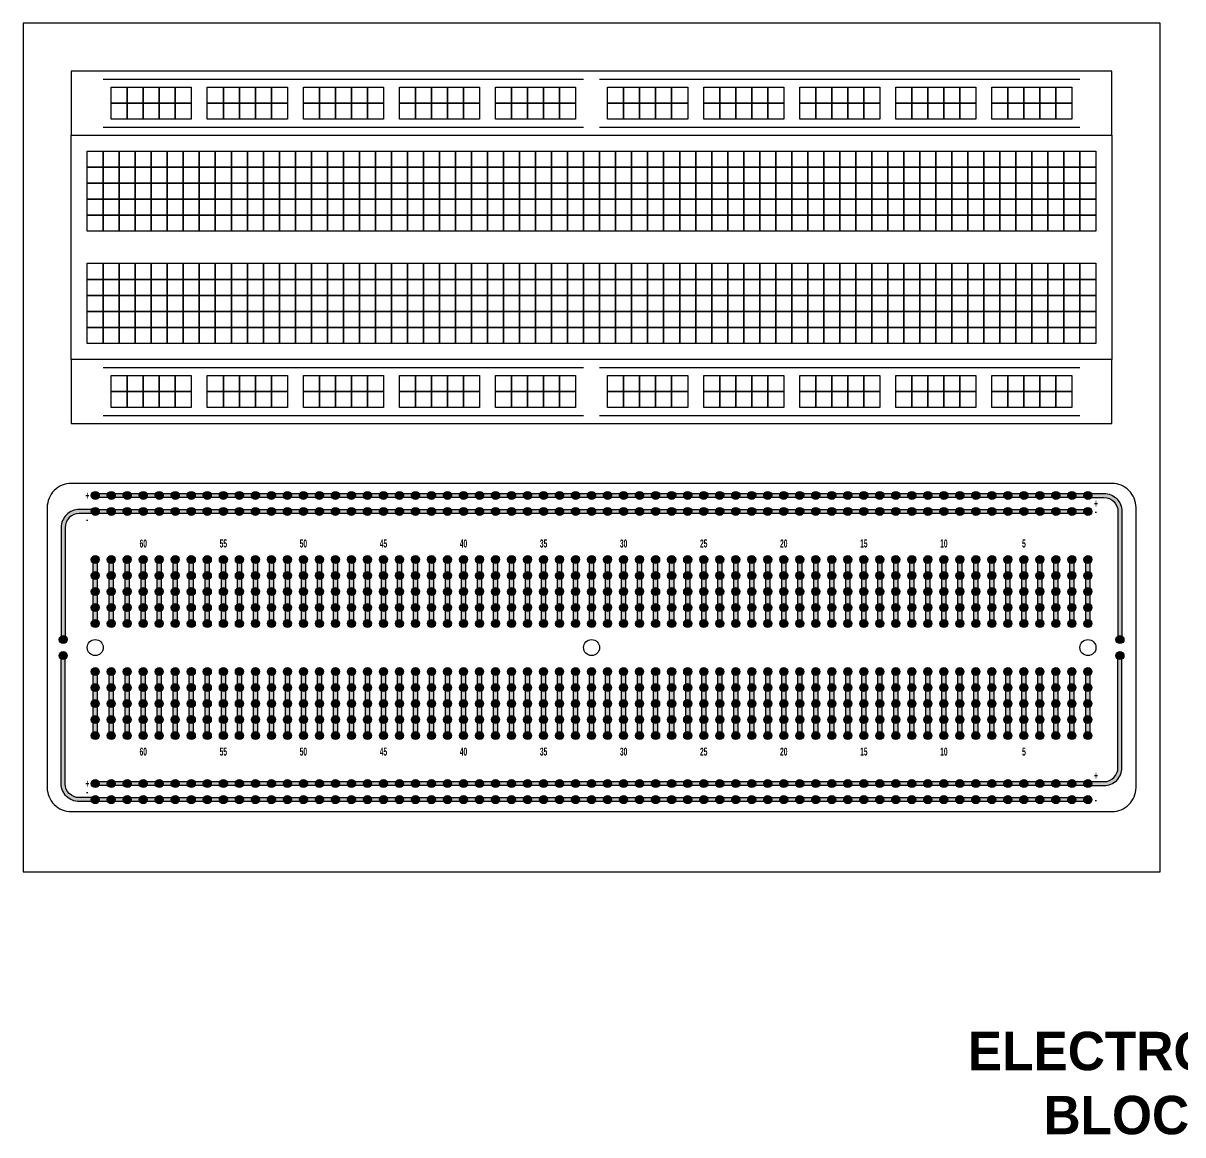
# Model space of a CAD drawing. Header units: inches. Extents: x 0 to 14.2, y 0.4 to 7.3.
# Drawn here: x 0 to 7.24, y 0.36 to 7.3 of the extents above; entities that cross this region are included whole.
import ezdxf
from ezdxf.enums import TextEntityAlignment as Align

# ---------------------------------------------------------------- set-up
doc = ezdxf.new("R2010")
doc.units = ezdxf.units.IN
doc.header["$LTSCALE"] = 0.25
doc.header["$MEASUREMENT"] = 0
doc.layers.add('E-BRBD', color=253, linetype='Continuous')
doc.layers.add('G-ANNO-TEXT', color=7, linetype='Continuous')
doc.layers.add('G-NPLT', color=8, linetype='Continuous', plot=False)
doc.styles.add('PIN-ANNO', font='cityb___.ttf', dxfattribs={"width": 0.5, "height": 0.05})
doc.styles.add('TEXT 0.24', font='cityb___.ttf', dxfattribs={"height": 0.24})

# ---------------------------------------------------------------- blocks, each defined once
blk = doc.blocks.new('solderless-breadboard-bus')
for points in [[(0, 0.5), (0.1, 0.5), (0.1, 0.4), (0, 0.4)], [(0, 0.4), (0.1, 0.4), (0.1, 0.3), (0, 0.3)], [(0, 0.3), (0.1, 0.3), (0.1, 0.2), (0, 0.2)], [(0, 0.2), (0.1, 0.2), (0.1, 0.1), (0, 0.1)], [(0, 0.1), (0.1, 0.1), (0.1, 0), (0, 0)]]:
    blk.add_lwpolyline(points, close=True)
blk = doc.blocks.new('large-solderless-breadboard')
blk.add_lwpolyline([(0, 1.4), (6.5, 1.4), (6.5, 0), (0, 0)], close=True)
for p in [(0.1, 0.8), (0.2, 0.8), (0.3, 0.8), (0.4, 0.8), (0.5, 0.8), (0.6, 0.8), (0.7, 0.8), (0.8, 0.8), (0.9, 0.8), (1, 0.8), (1.1, 0.8), (1.2, 0.8), (1.3, 0.8), (1.4, 0.8), (1.5, 0.8), (1.6, 0.8), (1.7, 0.8), (1.8, 0.8), (1.9, 0.8), (2, 0.8), (2.1, 0.8), (2.2, 0.8), (2.3, 0.8), (2.4, 0.8), (2.5, 0.8), (2.6, 0.8), (2.7, 0.8), (2.8, 0.8), (2.9, 0.8), (3, 0.8), (3.1, 0.8), (3.2, 0.8), (3.3, 0.8), (3.4, 0.8), (3.5, 0.8), (3.6, 0.8), (3.7, 0.8), (3.8, 0.8), (3.9, 0.8), (4, 0.8), (4.1, 0.8), (4.2, 0.8), (4.3, 0.8), (4.4, 0.8), (4.5, 0.8), (4.6, 0.8), (4.7, 0.8), (4.8, 0.8), (4.9, 0.8), (5, 0.8), (5.1, 0.8), (5.2, 0.8), (5.3, 0.8), (5.4, 0.8), (5.5, 0.8), (5.6, 0.8), (5.7, 0.8), (5.8, 0.8), (5.9, 0.8), (6, 0.8), (6.1, 0.8), (6.2, 0.8), (6.3, 0.8), (0.1, 0.1), (0.2, 0.1), (0.3, 0.1), (0.4, 0.1), (0.5, 0.1), (0.6, 0.1), (0.7, 0.1), (0.8, 0.1), (0.9, 0.1), (1, 0.1), (1.1, 0.1), (1.2, 0.1), (1.3, 0.1), (1.4, 0.1), (1.5, 0.1), (1.6, 0.1), (1.7, 0.1), (1.8, 0.1), (1.9, 0.1), (2, 0.1), (2.1, 0.1), (2.2, 0.1), (2.3, 0.1), (2.4, 0.1), (2.5, 0.1), (2.6, 0.1), (2.7, 0.1), (2.8, 0.1), (2.9, 0.1), (3, 0.1), (3.1, 0.1), (3.2, 0.1), (3.3, 0.1), (3.4, 0.1), (3.5, 0.1), (3.6, 0.1), (3.7, 0.1), (3.8, 0.1), (3.9, 0.1), (4, 0.1), (4.1, 0.1), (4.2, 0.1), (4.3, 0.1), (4.4, 0.1), (4.5, 0.1), (4.6, 0.1), (4.7, 0.1), (4.8, 0.1), (4.9, 0.1), (5, 0.1), (5.1, 0.1), (5.2, 0.1), (5.3, 0.1), (5.4, 0.1), (5.5, 0.1), (5.6, 0.1), (5.7, 0.1), (5.8, 0.1), (5.9, 0.1), (6, 0.1), (6.1, 0.1), (6.2, 0.1), (6.3, 0.1)]:
    blk.add_blockref('solderless-breadboard-bus', p)
blk = doc.blocks.new('solderless-breadboard-pwr-bus')
for p, q in [((0.2, 0.35), (3.2, 0.35)), ((3.3, 0.35), (6.3, 0.35)), ((0.2, 0.05), (3.2, 0.05)), ((3.3, 0.05), (6.3, 0.05))]:
    blk.add_line(p, q)
blk.add_lwpolyline([(0, 0), (6.5, 0), (6.5, 0.4), (0, 0.4)], close=True)
at = {"rotation": 270}
for p in [(0.25, 0.3), (0.85, 0.3), (1.45, 0.3), (2.05, 0.3), (2.65, 0.3), (3.35, 0.3), (3.95, 0.3), (4.55, 0.3), (5.15, 0.3), (5.75, 0.3), (0.25, 0.2), (0.85, 0.2), (1.45, 0.2), (2.05, 0.2), (2.65, 0.2), (3.35, 0.2), (3.95, 0.2), (4.55, 0.2), (5.15, 0.2), (5.75, 0.2)]:
    blk.add_blockref('solderless-breadboard-bus', p, dxfattribs=at)
blk = doc.blocks.new('breadboard-bus')
h = blk.add_hatch()
h.set_pattern_fill('ANSI31', color=0)
h.set_pattern_definition([(45, (-79, -14.2), (-0.08838835, 0.08838835), [])])
h.paths.add_polyline_path([(0.075, 0.45, 1), (0.025, 0.45, 1)])
h = blk.add_hatch(color=0)
h.dxf.hatch_style = 1
h.paths.add_polyline_path([(0.075, 0.45, 1), (0.025, 0.45, 1)])
h = blk.add_hatch(color=0)
h.dxf.hatch_style = 1
h.paths.add_polyline_path([(0.0375, 0.05), (0.0625, 0.05), (0.0625, 0.45), (0.0375, 0.45)])
h = blk.add_hatch()
h.set_pattern_fill('ANSI31', color=0)
h.set_pattern_definition([(45, (-79, -14.3), (-0.08838835, 0.08838835), [])])
h.paths.add_polyline_path([(0.075, 0.35, 1), (0.025, 0.35, 1)])
h = blk.add_hatch(color=0)
h.dxf.hatch_style = 1
h.paths.add_polyline_path([(0.075, 0.35, 1), (0.025, 0.35, 1)])
h = blk.add_hatch()
h.set_pattern_fill('ANSI31', color=0)
h.set_pattern_definition([(45, (-79, -14.4), (-0.08838835, 0.08838835), [])])
h.paths.add_polyline_path([(0.075, 0.25, 1), (0.025, 0.25, 1)])
h = blk.add_hatch(color=0)
h.dxf.hatch_style = 1
h.paths.add_polyline_path([(0.075, 0.25, 1), (0.025, 0.25, 1)])
h = blk.add_hatch()
h.set_pattern_fill('ANSI31', color=0)
h.set_pattern_definition([(45, (-79, -14.5), (-0.08838835, 0.08838835), [])])
h.paths.add_polyline_path([(0.075, 0.15, 1), (0.025, 0.15, 1)])
h = blk.add_hatch(color=0)
h.dxf.hatch_style = 1
h.paths.add_polyline_path([(0.075, 0.15, 1), (0.025, 0.15, 1)])
h = blk.add_hatch(color=0)
h.dxf.hatch_style = 1
h.paths.add_polyline_path([(0.075, 0.05, 1), (0.025, 0.05, 1)])
at = {"color": 0}
blk.add_lwpolyline([(0.0375, 0.45), (0.0625, 0.45), (0.0625, 0.05), (0.0375, 0.05)], close=True, dxfattribs=at)
for centre in [(0.05, 0.45), (0.05, 0.35), (0.05, 0.25), (0.05, 0.15), (0.05, 0.05)]:
    blk.add_circle(centre, 0.025, dxfattribs=at)
blk = doc.blocks.new('breadboard-pwr-bus')
h = blk.add_hatch()
h.set_pattern_fill('ANSI31', color=0)
h.set_pattern_definition([(45, (-79.1, -14.5), (-0.08838835, 0.08838835), [])])
h.paths.add_polyline_path([(0.075, 0.05, 1), (0.025, 0.05, 1)])
h = blk.add_hatch(color=0)
h.dxf.hatch_style = 1
h.paths.add_polyline_path([(0.075, 0.05, 1), (0.025, 0.05, 1)])
h = blk.add_hatch()
h.set_pattern_fill('ANSI31', color=0)
h.set_pattern_definition([(45, (-79.1, -14.4), (-0.08838835, 0.08838835), [])])
h.paths.add_polyline_path([(0.175, 0.05, 1), (0.125, 0.05, 1)])
h = blk.add_hatch(color=0)
h.dxf.hatch_style = 1
h.paths.add_polyline_path([(0.175, 0.05, 1), (0.125, 0.05, 1)])
h = blk.add_hatch()
h.set_pattern_fill('ANSI31', color=0)
h.set_pattern_definition([(45, (-79.1, -14.3), (-0.08838835, 0.08838835), [])])
h.paths.add_polyline_path([(0.275, 0.05, 1), (0.225, 0.05, 1)])
h = blk.add_hatch(color=0)
h.dxf.hatch_style = 1
h.paths.add_polyline_path([(0.275, 0.05, 1), (0.225, 0.05, 1)])
h = blk.add_hatch()
h.set_pattern_fill('ANSI31', color=0)
h.set_pattern_definition([(45, (-79.1, -14.2), (-0.08838835, 0.08838835), [])])
h.paths.add_polyline_path([(0.375, 0.05, 1), (0.325, 0.05, 1)])
h = blk.add_hatch(color=0)
h.dxf.hatch_style = 1
h.paths.add_polyline_path([(0.375, 0.05, 1), (0.325, 0.05, 1)])
h = blk.add_hatch(color=0)
h.dxf.hatch_style = 1
h.paths.add_polyline_path([(0.475, 0.05, 1), (0.425, 0.05, 1)])
h = blk.add_hatch(color=0)
h.dxf.hatch_style = 1
h.paths.add_polyline_path([(0.575, 0.05, 1), (0.525, 0.05, 1)])
h = blk.add_hatch(color=0)
h.dxf.hatch_style = 1
h.paths.add_polyline_path([(0.675, 0.05, 1), (0.625, 0.05, 1)])
h = blk.add_hatch(color=0)
h.dxf.hatch_style = 1
h.paths.add_polyline_path([(0.775, 0.05, 1), (0.725, 0.05, 1)])
h = blk.add_hatch()
h.set_pattern_fill('ANSI31', color=0)
h.set_pattern_definition([(45, (-78.6, -14.2), (-0.08838835, 0.08838835), [])])
h.paths.add_polyline_path([(0.875, 0.05, 1), (0.825, 0.05, 1)])
h = blk.add_hatch(color=0)
h.dxf.hatch_style = 1
h.paths.add_polyline_path([(0.875, 0.05, 1), (0.825, 0.05, 1)])
h = blk.add_hatch(color=0)
h.dxf.hatch_style = 1
h.paths.add_polyline_path([(0.975, 0.05, 1), (0.925, 0.05, 1)])
h = blk.add_hatch(color=0)
h.dxf.hatch_style = 1
h.paths.add_polyline_path([(1.075, 0.05, 1), (1.025, 0.05, 1)])
h = blk.add_hatch(color=0)
h.dxf.hatch_style = 1
h.paths.add_polyline_path([(1.175, 0.05, 1), (1.125, 0.05, 1)])
h = blk.add_hatch(color=0)
h.dxf.hatch_style = 1
h.paths.add_polyline_path([(1.275, 0.05, 1), (1.225, 0.05, 1)])
h = blk.add_hatch()
h.set_pattern_fill('ANSI31', color=0)
h.set_pattern_definition([(45, (-78.1, -14.2), (-0.08838835, 0.08838835), [])])
h.paths.add_polyline_path([(1.375, 0.05, 1), (1.325, 0.05, 1)])
h = blk.add_hatch(color=0)
h.dxf.hatch_style = 1
h.paths.add_polyline_path([(1.375, 0.05, 1), (1.325, 0.05, 1)])
h = blk.add_hatch(color=0)
h.dxf.hatch_style = 1
h.paths.add_polyline_path([(1.475, 0.05, 1), (1.425, 0.05, 1)])
h = blk.add_hatch(color=0)
h.dxf.hatch_style = 1
h.paths.add_polyline_path([(1.575, 0.05, 1), (1.525, 0.05, 1)])
h = blk.add_hatch(color=0)
h.dxf.hatch_style = 1
h.paths.add_polyline_path([(1.675, 0.05, 1), (1.625, 0.05, 1)])
h = blk.add_hatch(color=0)
h.dxf.hatch_style = 1
h.paths.add_polyline_path([(1.775, 0.05, 1), (1.725, 0.05, 1)])
h = blk.add_hatch()
h.set_pattern_fill('ANSI31', color=0)
h.set_pattern_definition([(45, (-77.6, -14.2), (-0.08838835, 0.08838835), [])])
h.paths.add_polyline_path([(1.875, 0.05, 1), (1.825, 0.05, 1)])
h = blk.add_hatch(color=0)
h.dxf.hatch_style = 1
h.paths.add_polyline_path([(1.875, 0.05, 1), (1.825, 0.05, 1)])
h = blk.add_hatch(color=0)
h.dxf.hatch_style = 1
h.paths.add_polyline_path([(1.975, 0.05, 1), (1.925, 0.05, 1)])
h = blk.add_hatch(color=0)
h.dxf.hatch_style = 1
h.paths.add_polyline_path([(2.075, 0.05, 1), (2.025, 0.05, 1)])
h = blk.add_hatch(color=0)
h.dxf.hatch_style = 1
h.paths.add_polyline_path([(2.175, 0.05, 1), (2.125, 0.05, 1)])
h = blk.add_hatch(color=0)
h.dxf.hatch_style = 1
h.paths.add_polyline_path([(2.275, 0.05, 1), (2.225, 0.05, 1)])
h = blk.add_hatch()
h.set_pattern_fill('ANSI31', color=0)
h.set_pattern_definition([(45, (-77.1, -14.2), (-0.08838835, 0.08838835), [])])
h.paths.add_polyline_path([(2.375, 0.05, 1), (2.325, 0.05, 1)])
h = blk.add_hatch(color=0)
h.dxf.hatch_style = 1
h.paths.add_polyline_path([(2.375, 0.05, 1), (2.325, 0.05, 1)])
h = blk.add_hatch(color=0)
h.dxf.hatch_style = 1
h.paths.add_polyline_path([(2.475, 0.05, 1), (2.425, 0.05, 1)])
h = blk.add_hatch(color=0)
h.dxf.hatch_style = 1
h.paths.add_polyline_path([(2.575, 0.05, 1), (2.525, 0.05, 1)])
h = blk.add_hatch(color=0)
h.dxf.hatch_style = 1
h.paths.add_polyline_path([(2.675, 0.05, 1), (2.625, 0.05, 1)])
h = blk.add_hatch(color=0)
h.dxf.hatch_style = 1
h.paths.add_polyline_path([(2.775, 0.05, 1), (2.725, 0.05, 1)])
h = blk.add_hatch()
h.set_pattern_fill('ANSI31', color=0)
h.set_pattern_definition([(45, (-76.6, -14.2), (-0.08838835, 0.08838835), [])])
h.paths.add_polyline_path([(2.875, 0.05, 1), (2.825, 0.05, 1)])
h = blk.add_hatch(color=0)
h.dxf.hatch_style = 1
h.paths.add_polyline_path([(2.875, 0.05, 1), (2.825, 0.05, 1)])
h = blk.add_hatch(color=0)
h.dxf.hatch_style = 1
h.paths.add_polyline_path([(2.975, 0.05, 1), (2.925, 0.05, 1)])
h = blk.add_hatch(color=0)
h.dxf.hatch_style = 1
h.paths.add_polyline_path([(3.075, 0.05, 1), (3.025, 0.05, 1)])
h = blk.add_hatch(color=0)
h.dxf.hatch_style = 1
h.paths.add_polyline_path([(3.175, 0.05, 1), (3.125, 0.05, 1)])
h = blk.add_hatch(color=0)
h.dxf.hatch_style = 1
h.paths.add_polyline_path([(3.275, 0.05, 1), (3.225, 0.05, 1)])
h = blk.add_hatch()
h.set_pattern_fill('ANSI31', color=0)
h.set_pattern_definition([(45, (-76.1, -14.2), (-0.08838835, 0.08838835), [])])
h.paths.add_polyline_path([(3.375, 0.05, 1), (3.325, 0.05, 1)])
h = blk.add_hatch(color=0)
h.dxf.hatch_style = 1
h.paths.add_polyline_path([(3.375, 0.05, 1), (3.325, 0.05, 1)])
h = blk.add_hatch(color=0)
h.dxf.hatch_style = 1
h.paths.add_polyline_path([(3.475, 0.05, 1), (3.425, 0.05, 1)])
h = blk.add_hatch(color=0)
h.dxf.hatch_style = 1
h.paths.add_polyline_path([(3.575, 0.05, 1), (3.525, 0.05, 1)])
h = blk.add_hatch(color=0)
h.dxf.hatch_style = 1
h.paths.add_polyline_path([(3.675, 0.05, 1), (3.625, 0.05, 1)])
h = blk.add_hatch(color=0)
h.dxf.hatch_style = 1
h.paths.add_polyline_path([(3.775, 0.05, 1), (3.725, 0.05, 1)])
h = blk.add_hatch()
h.set_pattern_fill('ANSI31', color=0)
h.set_pattern_definition([(45, (-75.6, -14.2), (-0.08838835, 0.08838835), [])])
h.paths.add_polyline_path([(3.875, 0.05, 1), (3.825, 0.05, 1)])
h = blk.add_hatch(color=0)
h.dxf.hatch_style = 1
h.paths.add_polyline_path([(3.875, 0.05, 1), (3.825, 0.05, 1)])
h = blk.add_hatch(color=0)
h.dxf.hatch_style = 1
h.paths.add_polyline_path([(3.975, 0.05, 1), (3.925, 0.05, 1)])
h = blk.add_hatch(color=0)
h.dxf.hatch_style = 1
h.paths.add_polyline_path([(4.075, 0.05, 1), (4.025, 0.05, 1)])
h = blk.add_hatch(color=0)
h.dxf.hatch_style = 1
h.paths.add_polyline_path([(4.175, 0.05, 1), (4.125, 0.05, 1)])
h = blk.add_hatch(color=0)
h.dxf.hatch_style = 1
h.paths.add_polyline_path([(4.275, 0.05, 1), (4.225, 0.05, 1)])
h = blk.add_hatch()
h.set_pattern_fill('ANSI31', color=0)
h.set_pattern_definition([(45, (-75.1, -14.2), (-0.08838835, 0.08838835), [])])
h.paths.add_polyline_path([(4.375, 0.05, 1), (4.325, 0.05, 1)])
h = blk.add_hatch(color=0)
h.dxf.hatch_style = 1
h.paths.add_polyline_path([(4.375, 0.05, 1), (4.325, 0.05, 1)])
h = blk.add_hatch(color=0)
h.dxf.hatch_style = 1
h.paths.add_polyline_path([(4.475, 0.05, 1), (4.425, 0.05, 1)])
h = blk.add_hatch(color=0)
h.dxf.hatch_style = 1
h.paths.add_polyline_path([(4.575, 0.05, 1), (4.525, 0.05, 1)])
h = blk.add_hatch(color=0)
h.dxf.hatch_style = 1
h.paths.add_polyline_path([(4.675, 0.05, 1), (4.625, 0.05, 1)])
h = blk.add_hatch(color=0)
h.dxf.hatch_style = 1
h.paths.add_polyline_path([(4.775, 0.05, 1), (4.725, 0.05, 1)])
h = blk.add_hatch()
h.set_pattern_fill('ANSI31', color=0)
h.set_pattern_definition([(45, (-74.6, -14.2), (-0.08838835, 0.08838835), [])])
h.paths.add_polyline_path([(4.875, 0.05, 1), (4.825, 0.05, 1)])
h = blk.add_hatch(color=0)
h.dxf.hatch_style = 1
h.paths.add_polyline_path([(4.875, 0.05, 1), (4.825, 0.05, 1)])
h = blk.add_hatch(color=0)
h.dxf.hatch_style = 1
h.paths.add_polyline_path([(4.975, 0.05, 1), (4.925, 0.05, 1)])
h = blk.add_hatch(color=0)
h.dxf.hatch_style = 1
h.paths.add_polyline_path([(5.075, 0.05, 1), (5.025, 0.05, 1)])
h = blk.add_hatch(color=0)
h.dxf.hatch_style = 1
h.paths.add_polyline_path([(5.175, 0.05, 1), (5.125, 0.05, 1)])
h = blk.add_hatch(color=0)
h.dxf.hatch_style = 1
h.paths.add_polyline_path([(5.275, 0.05, 1), (5.225, 0.05, 1)])
h = blk.add_hatch()
h.set_pattern_fill('ANSI31', color=0)
h.set_pattern_definition([(45, (-74.1, -14.2), (-0.08838835, 0.08838835), [])])
h.paths.add_polyline_path([(5.375, 0.05, 1), (5.325, 0.05, 1)])
h = blk.add_hatch(color=0)
h.dxf.hatch_style = 1
h.paths.add_polyline_path([(5.375, 0.05, 1), (5.325, 0.05, 1)])
h = blk.add_hatch(color=0)
h.dxf.hatch_style = 1
h.paths.add_polyline_path([(5.475, 0.05, 1), (5.425, 0.05, 1)])
h = blk.add_hatch(color=0)
h.dxf.hatch_style = 1
h.paths.add_polyline_path([(5.575, 0.05, 1), (5.525, 0.05, 1)])
h = blk.add_hatch(color=0)
h.dxf.hatch_style = 1
h.paths.add_polyline_path([(5.675, 0.05, 1), (5.625, 0.05, 1)])
h = blk.add_hatch(color=0)
h.dxf.hatch_style = 1
h.paths.add_polyline_path([(5.775, 0.05, 1), (5.725, 0.05, 1)])
h = blk.add_hatch()
h.set_pattern_fill('ANSI31', color=0)
h.set_pattern_definition([(45, (-73.6, -14.2), (-0.08838835, 0.08838835), [])])
h.paths.add_polyline_path([(5.875, 0.05, 1), (5.825, 0.05, 1)])
h = blk.add_hatch(color=0)
h.dxf.hatch_style = 1
h.paths.add_polyline_path([(5.875, 0.05, 1), (5.825, 0.05, 1)])
h = blk.add_hatch(color=0)
h.dxf.hatch_style = 1
h.paths.add_polyline_path([(5.975, 0.05, 1), (5.925, 0.05, 1)])
h = blk.add_hatch(color=0)
h.dxf.hatch_style = 1
h.paths.add_polyline_path([(6.075, 0.05, 1), (6.025, 0.05, 1)])
h = blk.add_hatch(color=0)
h.dxf.hatch_style = 1
h.paths.add_polyline_path([(6.175, 0.05, 1), (6.125, 0.05, 1)])
h = blk.add_hatch(color=0)
h.dxf.hatch_style = 1
h.paths.add_polyline_path([(6.275, 0.05, 1), (6.225, 0.05, 1)])
h = blk.add_hatch(color=0)
h.dxf.hatch_style = 1
h.paths.add_polyline_path([(6.25, 0.0375), (6.25, 0.0625), (0.05, 0.0625), (0.05, 0.0375)])
at = {"color": 0}
blk.add_lwpolyline([(6.25, 0.0625), (6.25, 0.0375), (0.05, 0.0375), (0.05, 0.0625)], close=True, dxfattribs=at)
for centre in [(0.05, 0.05), (0.15, 0.05), (0.25, 0.05), (0.35, 0.05), (0.45, 0.05), (0.55, 0.05), (0.65, 0.05), (0.75, 0.05), (0.85, 0.05), (0.95, 0.05), (1.05, 0.05), (1.15, 0.05), (1.25, 0.05), (1.35, 0.05), (1.45, 0.05), (1.55, 0.05), (1.65, 0.05), (1.75, 0.05), (1.85, 0.05), (1.95, 0.05), (2.05, 0.05), (2.15, 0.05), (2.25, 0.05), (2.35, 0.05), (2.45, 0.05), (2.55, 0.05), (2.65, 0.05), (2.75, 0.05), (2.85, 0.05), (2.95, 0.05), (3.05, 0.05), (3.15, 0.05), (3.25, 0.05), (3.35, 0.05), (3.45, 0.05), (3.55, 0.05), (3.65, 0.05), (3.75, 0.05), (3.85, 0.05), (3.95, 0.05), (4.05, 0.05), (4.15, 0.05), (4.25, 0.05), (4.35, 0.05), (4.45, 0.05), (4.55, 0.05), (4.65, 0.05), (4.75, 0.05), (4.85, 0.05), (4.95, 0.05), (5.05, 0.05), (5.15, 0.05), (5.25, 0.05), (5.35, 0.05), (5.45, 0.05), (5.55, 0.05), (5.65, 0.05), (5.75, 0.05), (5.85, 0.05), (5.95, 0.05), (6.05, 0.05), (6.15, 0.05), (6.25, 0.05)]:
    blk.add_circle(centre, 0.025, dxfattribs=at)
blk = doc.blocks.new('breadboard-full-thru-hole-electrocookie')
h = blk.add_hatch(color=0)
h.dxf.hatch_style = 1
h.paths.add_polyline_path([(3.125, 1.95, 1), (3.075, 1.95, 1)])
h = blk.add_hatch(color=0)
h.dxf.hatch_style = 1
h.paths.add_polyline_path([(3.2875, 1.0717, -0.267949), (3.3125, 1.0717), (3.3125, 1.85, 0.414214), (3.2, 1.9625), (3.1217, 1.9625, -0.131652), (3.125, 1.95, -0.131652), (3.1217, 1.9375), (3.2, 1.9375, -0.414214), (3.2875, 1.85)])
h = blk.add_hatch(color=0)
h.dxf.hatch_style = 1
h.paths.add_polyline_path([(-3.2875, 1.75, -0.414214), (-3.2, 1.8375), (-3.1217, 1.8375, -0.131652), (-3.125, 1.85, -0.131652), (-3.1217, 1.8625), (-3.2, 1.8625, 0.414214), (-3.3125, 1.75), (-3.3125, 1.0717, -0.267949), (-3.2875, 1.0717)])
h = blk.add_hatch(color=0)
h.dxf.hatch_style = 1
h.paths.add_polyline_path([(-3.075, 1.85, 1), (-3.125, 1.85, 1)])
h = blk.add_hatch(color=0)
h.dxf.hatch_style = 1
h.paths.add_polyline_path([(-3.275, 1.05, 1), (-3.325, 1.05, 1)])
h = blk.add_hatch(color=0)
h.dxf.hatch_style = 1
h.paths.add_polyline_path([(3.325, 1.05, 1), (3.275, 1.05, 1)])
h = blk.add_hatch(color=0)
h.dxf.hatch_style = 1
h.paths.add_polyline_path([(-3.325, 0.95, 1), (-3.275, 0.95, 1)])
h = blk.add_hatch()
h.set_pattern_fill('ANSI31', color=0)
h.set_pattern_definition([(45, (-5, 0), (-0.0883883, 0.0883883), [])])
h.paths.add_polyline_path([(3.275, 0.95, 1), (3.325, 0.95, 1)])
h = blk.add_hatch(color=0)
h.dxf.hatch_style = 1
h.paths.add_polyline_path([(3.325, 0.95, 1), (3.275, 0.95, 1)])
h = blk.add_hatch(color=0)
h.dxf.hatch_style = 1
h.paths.add_polyline_path([(-3.2875, 0.9283, -0.267949), (-3.3125, 0.9283), (-3.3125, 0.15, 0.414214), (-3.2, 0.0375), (-3.1217, 0.0375, -0.131652), (-3.125, 0.05, -0.131652), (-3.1217, 0.0625), (-3.2, 0.0625, -0.414214), (-3.2875, 0.15)])
h = blk.add_hatch(color=0)
h.dxf.hatch_style = 1
h.paths.add_polyline_path([(3.2875, 0.25, -0.414214), (3.2, 0.1625), (3.1217, 0.1625, -0.131652), (3.125, 0.15, -0.131652), (3.1217, 0.1375), (3.2, 0.1375, 0.414214), (3.3125, 0.25), (3.3125, 0.9283, -0.267949), (3.2875, 0.9283)])
h = blk.add_hatch(color=0)
h.dxf.hatch_style = 1
h.paths.add_polyline_path([(3.075, 0.15, 1), (3.125, 0.15, 1)])
h = blk.add_hatch(color=0)
h.dxf.hatch_style = 1
h.paths.add_polyline_path([(-3.125, 0.05, 1), (-3.075, 0.05, 1)])
at = {"color": 0}
blk.add_lwpolyline([(-3.25, -0.025), (3.25, -0.025, 0.414214), (3.4, 0.125), (3.4, 1.875, 0.414214), (3.25, 2.025), (-3.25, 2.025, 0.414214), (-3.4, 1.875), (-3.4, 0.125, 0.414214)], format="xyb", close=True, dxfattribs=at)
for points in [[(3.1217, 1.9625), (3.2, 1.9625, -0.414214), (3.3125, 1.85), (3.3125, 1.0717)], [(3.1217, 1.9375), (3.2, 1.9375, -0.414214), (3.2875, 1.85), (3.2875, 1.0717)], [(-3.1217, 1.8625), (-3.2, 1.8625, 0.414214), (-3.3125, 1.75), (-3.3125, 1.0717)], [(-3.1217, 1.8375), (-3.2, 1.8375, 0.414214), (-3.2875, 1.75), (-3.2875, 1.0717)], [(-3.1217, 0.0375), (-3.2, 0.0375, -0.414214), (-3.3125, 0.15), (-3.3125, 0.9283)], [(-3.1217, 0.0625), (-3.2, 0.0625, -0.414214), (-3.2875, 0.15), (-3.2875, 0.9283)], [(3.1217, 0.1625), (3.2, 0.1625, 0.414214), (3.2875, 0.25), (3.2875, 0.9283)], [(3.1217, 0.1375), (3.2, 0.1375, 0.414214), (3.3125, 0.25), (3.3125, 0.9283)]]:
    blk.add_lwpolyline(points, format="xyb", dxfattribs=at)
for centre, radius in [((3.1, 1.95), 0.025), ((-3.1, 1.85), 0.025), ((-3.3, 1.05), 0.025), ((-3.1, 1), 0.05), ((0, 1), 0.05), ((3.1, 1), 0.05), ((3.3, 1.05), 0.025), ((-3.3, 0.95), 0.025), ((3.3, 0.95), 0.025), ((3.1, 0.15), 0.025), ((-3.1, 0.05), 0.025)]:
    blk.add_circle(centre, radius, dxfattribs=at)
for name, p in [('breadboard-pwr-bus', (-3.15, 1.9)), ('breadboard-pwr-bus', (-3.15, 1.8)), ('breadboard-bus', (-3.15, 1.1)), ('breadboard-bus', (-3.05, 1.1)), ('breadboard-bus', (-2.95, 1.1)), ('breadboard-bus', (-2.85, 1.1)), ('breadboard-bus', (-2.75, 1.1)), ('breadboard-bus', (-2.65, 1.1)), ('breadboard-bus', (-2.55, 1.1)), ('breadboard-bus', (-2.45, 1.1)), ('breadboard-bus', (-2.35, 1.1)), ('breadboard-bus', (-2.25, 1.1)), ('breadboard-bus', (-2.15, 1.1)), ('breadboard-bus', (-2.05, 1.1)), ('breadboard-bus', (-1.95, 1.1)), ('breadboard-bus', (-1.85, 1.1)), ('breadboard-bus', (-1.75, 1.1)), ('breadboard-bus', (-1.65, 1.1)), ('breadboard-bus', (-1.55, 1.1)), ('breadboard-bus', (-1.45, 1.1)), ('breadboard-bus', (-1.35, 1.1)), ('breadboard-bus', (-1.25, 1.1)), ('breadboard-bus', (-1.15, 1.1)), ('breadboard-bus', (-1.05, 1.1)), ('breadboard-bus', (-0.95, 1.1)), ('breadboard-bus', (-0.85, 1.1)), ('breadboard-bus', (-0.75, 1.1)), ('breadboard-bus', (-0.65, 1.1)), ('breadboard-bus', (-0.55, 1.1)), ('breadboard-bus', (-0.45, 1.1)), ('breadboard-bus', (-0.35, 1.1)), ('breadboard-bus', (-0.25, 1.1)), ('breadboard-bus', (-0.15, 1.1)), ('breadboard-bus', (-0.05, 1.1)), ('breadboard-bus', (0.05, 1.1)), ('breadboard-bus', (0.15, 1.1)), ('breadboard-bus', (0.25, 1.1)), ('breadboard-bus', (0.35, 1.1)), ('breadboard-bus', (0.45, 1.1)), ('breadboard-bus', (0.55, 1.1)), ('breadboard-bus', (0.65, 1.1)), ('breadboard-bus', (0.75, 1.1)), ('breadboard-bus', (0.85, 1.1)), ('breadboard-bus', (0.95, 1.1)), ('breadboard-bus', (1.05, 1.1)), ('breadboard-bus', (1.15, 1.1)), ('breadboard-bus', (1.25, 1.1)), ('breadboard-bus', (1.35, 1.1)), ('breadboard-bus', (1.45, 1.1)), ('breadboard-bus', (1.55, 1.1)), ('breadboard-bus', (1.65, 1.1)), ('breadboard-bus', (1.75, 1.1)), ('breadboard-bus', (1.85, 1.1)), ('breadboard-bus', (1.95, 1.1)), ('breadboard-bus', (2.05, 1.1)), ('breadboard-bus', (2.15, 1.1)), ('breadboard-bus', (2.25, 1.1)), ('breadboard-bus', (2.35, 1.1)), ('breadboard-bus', (2.45, 1.1)), ('breadboard-bus', (2.55, 1.1)), ('breadboard-bus', (2.65, 1.1)), ('breadboard-bus', (2.75, 1.1)), ('breadboard-bus', (2.85, 1.1)), ('breadboard-bus', (2.95, 1.1)), ('breadboard-bus', (3.05, 1.1)), ('breadboard-bus', (-3.15, 0.4)), ('breadboard-bus', (-3.05, 0.4)), ('breadboard-bus', (-2.95, 0.4)), ('breadboard-bus', (-2.85, 0.4)), ('breadboard-bus', (-2.75, 0.4)), ('breadboard-bus', (-2.65, 0.4)), ('breadboard-bus', (-2.55, 0.4)), ('breadboard-bus', (-2.45, 0.4)), ('breadboard-bus', (-2.35, 0.4)), ('breadboard-bus', (-2.25, 0.4)), ('breadboard-bus', (-2.15, 0.4)), ('breadboard-bus', (-2.05, 0.4)), ('breadboard-bus', (-1.95, 0.4)), ('breadboard-bus', (-1.85, 0.4)), ('breadboard-bus', (-1.75, 0.4)), ('breadboard-bus', (-1.65, 0.4)), ('breadboard-bus', (-1.55, 0.4)), ('breadboard-bus', (-1.45, 0.4)), ('breadboard-bus', (-1.35, 0.4)), ('breadboard-bus', (-1.25, 0.4)), ('breadboard-bus', (-1.15, 0.4)), ('breadboard-bus', (-1.05, 0.4)), ('breadboard-bus', (-0.95, 0.4)), ('breadboard-bus', (-0.85, 0.4)), ('breadboard-bus', (-0.75, 0.4)), ('breadboard-bus', (-0.65, 0.4)), ('breadboard-bus', (-0.55, 0.4)), ('breadboard-bus', (-0.45, 0.4)), ('breadboard-bus', (-0.35, 0.4)), ('breadboard-bus', (-0.25, 0.4)), ('breadboard-bus', (-0.15, 0.4)), ('breadboard-bus', (-0.05, 0.4)), ('breadboard-bus', (0.05, 0.4)), ('breadboard-bus', (0.15, 0.4)), ('breadboard-bus', (0.25, 0.4)), ('breadboard-bus', (0.35, 0.4)), ('breadboard-bus', (0.45, 0.4)), ('breadboard-bus', (0.55, 0.4)), ('breadboard-bus', (0.65, 0.4)), ('breadboard-bus', (0.75, 0.4)), ('breadboard-bus', (0.85, 0.4)), ('breadboard-bus', (0.95, 0.4)), ('breadboard-bus', (1.05, 0.4)), ('breadboard-bus', (1.15, 0.4)), ('breadboard-bus', (1.25, 0.4)), ('breadboard-bus', (1.35, 0.4)), ('breadboard-bus', (1.45, 0.4)), ('breadboard-bus', (1.55, 0.4)), ('breadboard-bus', (1.65, 0.4)), ('breadboard-bus', (1.75, 0.4)), ('breadboard-bus', (1.85, 0.4)), ('breadboard-bus', (1.95, 0.4)), ('breadboard-bus', (2.05, 0.4)), ('breadboard-bus', (2.15, 0.4)), ('breadboard-bus', (2.25, 0.4)), ('breadboard-bus', (2.35, 0.4)), ('breadboard-bus', (2.45, 0.4)), ('breadboard-bus', (2.55, 0.4)), ('breadboard-bus', (2.65, 0.4)), ('breadboard-bus', (2.75, 0.4)), ('breadboard-bus', (2.85, 0.4)), ('breadboard-bus', (2.95, 0.4)), ('breadboard-bus', (3.05, 0.4)), ('breadboard-pwr-bus', (-3.15, 0.1)), ('breadboard-pwr-bus', (-3.15, 0))]:
    blk.add_blockref(name, p, dxfattribs=at)
at = {"color": 0, "style": 'PIN-ANNO', "width": 0.5}
for s, p in [('+', (-3.15, 1.95)), ('+', (3.15, 1.9)), ('-', (3.15, 1.85)), ('-', (-3.15, 1.8)), ('60', (-2.8, 1.65)), ('55', (-2.3, 1.65)), ('50', (-1.8, 1.65)), ('45', (-1.3, 1.65)), ('40', (-0.8, 1.65)), ('35', (-0.3, 1.65)), ('30', (0.2, 1.65)), ('25', (0.7, 1.65)), ('20', (1.2, 1.65)), ('15', (1.7, 1.65)), ('10', (2.2, 1.65)), ('5', (2.7, 1.65)), ('60', (-2.8, 0.35)), ('55', (-2.3, 0.35)), ('50', (-1.8, 0.35)), ('45', (-1.3, 0.35)), ('40', (-0.8, 0.35)), ('35', (-0.3, 0.35)), ('30', (0.2, 0.35)), ('25', (0.7, 0.35)), ('20', (1.2, 0.35)), ('15', (1.7, 0.35)), ('10', (2.2, 0.35)), ('5', (2.7, 0.35)), ('+', (3.15, 0.2)), ('+', (-3.15, 0.15)), ('-', (-3.15, 0.1)), ('-', (3.15, 0.05))]:
    blk.add_text(s, height=0.05, dxfattribs=at).set_placement(p, align=Align.MIDDLE_CENTER)

msp = doc.modelspace()

# ---------------------------------------------------------------- linework, layer by layer
at = {"layer": 'G-NPLT'}
msp.add_lwpolyline([(0, 2), (7.1, 2), (7.1, 7.3), (0, 7.3)], close=True, dxfattribs=at)

# ---------------------------------------------------------------- block references
at = {"layer": 'E-BRBD'}
for name, p in [('solderless-breadboard-pwr-bus', (0.3, 6.6)), ('large-solderless-breadboard', (0.3, 5.2)), ('solderless-breadboard-pwr-bus', (0.3, 4.8)), ('breadboard-full-thru-hole-electrocookie', (3.55, 2.4))]:
    msp.add_blockref(name, p, dxfattribs=at)

# ---------------------------------------------------------------- texts
at = {"layer": 'G-ANNO-TEXT', "insert": (7.05, 1), "char_height": 0.24, "attachment_point": 2, "style": 'TEXT 0.24'}
msp.add_mtext_dynamic_manual_height_columns('ELECTRONICS BLOCKS', width=1.175, gutter_width=0.5, heights=[0], dxfattribs=at)

doc.saveas('drawing.dxf')
